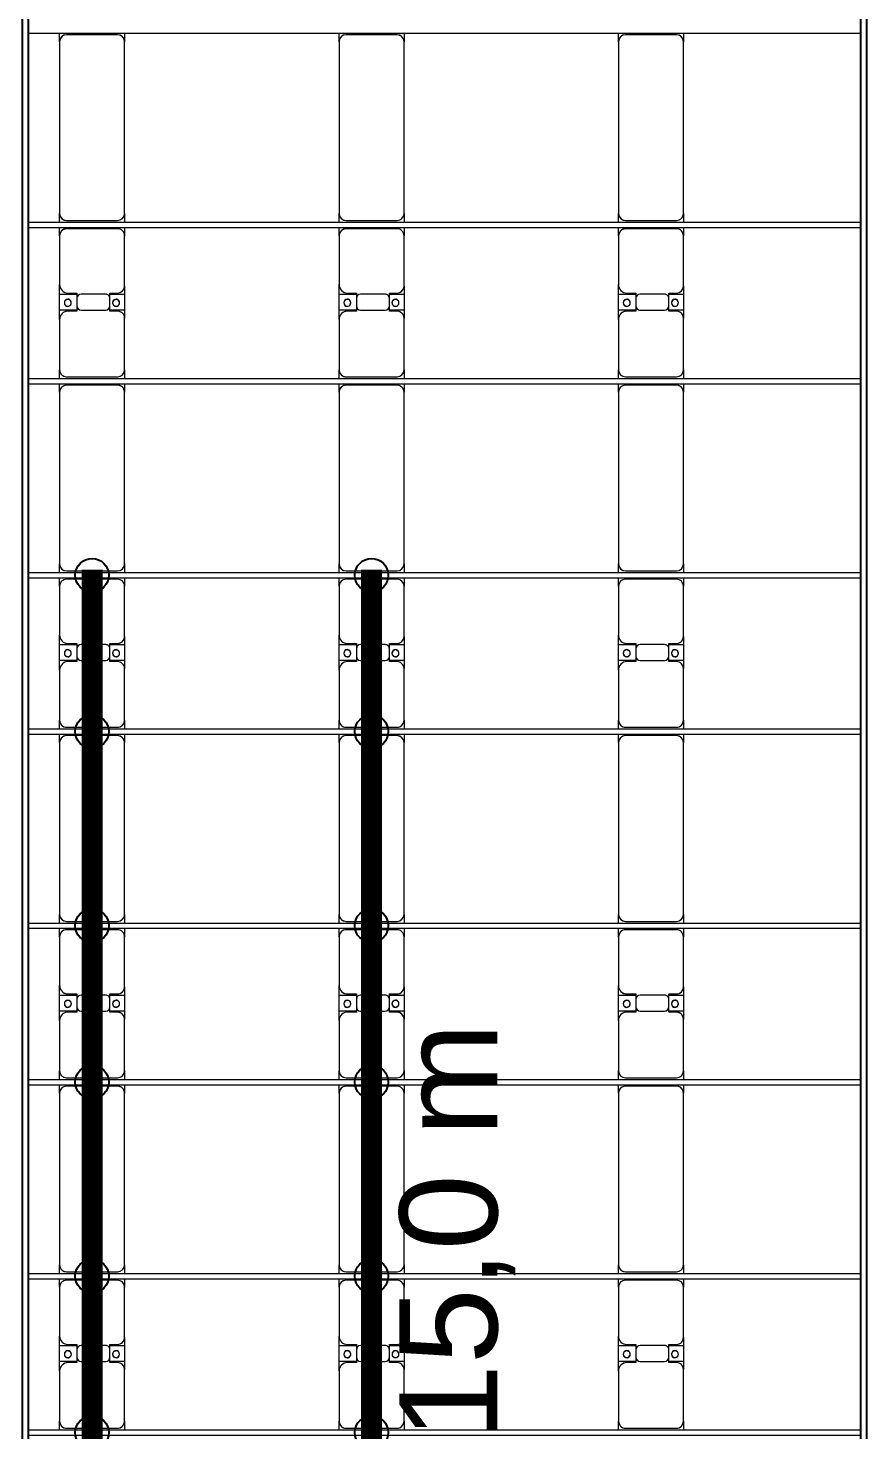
# Model space of a CAD drawing. Header units: millimetres. Extents: x -496478 to -186190, y -204059 to -87354.
# Drawn here: x -483192 to -477231, y -158644 to -148604 of the extents above; entities that cross this region are included whole.
import ezdxf

# ---------------------------------------------------------------- set-up
doc = ezdxf.new("R2010")
doc.units = ezdxf.units.MM
for name, color, linetype, lineweight in [('A-DETL-MBND', 5, 'Continuous', 9), ('A-GENM', 13, 'Continuous', 9), ('S-BEAM', 12, 'Continuous', 9)]:
    doc.layers.add(name, color=color, linetype=linetype, lineweight=lineweight)
doc.layers.add('GC-GHI CHU', color=2, linetype='Continuous')
doc.layers.add('GC-HOP 40x60 GIA CUONG', color=1, linetype='Continuous')
doc.styles.add('GC_VN', font='arial.ttf')

# ---------------------------------------------------------------- blocks, each defined once
blk = doc.blocks.new('Dầm C52 - Dầm C52-24978-BỐ TRÍ KHUNG KẾT CẤU BÈ PIN 01')
at = {"layer": 'S-BEAM', "color": 1}
blk.add_line((87389, 20), (93349, 20), dxfattribs=at)
blk = doc.blocks.new('Dầm C52 - Dầm C52-V85-BỐ TRÍ KHUNG KẾT CẤU BÈ PIN 01')
at = {"layer": 'S-BEAM', "color": 1}
for p, q in [((87389, 20), (93349, 20)), ((93349, -20), (87389, -20))]:
    blk.add_line(p, q, dxfattribs=at)
blk = doc.blocks.new('Dai phao do pin - DẢI PHAO ĐỠ PIN-V114-BỐ TRÍ KHUNG KẾT CẤU BÈ PIN 01')
at = {"layer": 'A-DETL-MBND', "color": 8}
for p, q in [((38358, 242), (38420, 242)), ((38780, 242), (38420, 242)), ((38780, 242), (38962, 242)), ((38848, 242), (39030, 242)), ((38848, 118), (38848, 242)), ((38962, 242), (38962, 118)), ((39380, 242), (39030, 242)), ((39380, 242), (39438, 242)), ((39478, 242), (39540, 242)), ((40770, 242), (39540, 242)), ((40770, 242), (40828, 242)), ((40868, 242), (40930, 242)), ((41290, 242), (40930, 242)), ((41290, 242), (41472, 242)), ((41358, 242), (41540, 242)), ((41358, 118), (41358, 242)), ((41472, 242), (41472, 118)), ((41890, 242), (41540, 242)), ((41890, 242), (41948, 242)), ((41988, 242), (42050, 242)), ((43280, 242), (42050, 242)), ((43280, 242), (43338, 242)), ((43378, 242), (43440, 242)), ((43800, 242), (43440, 242)), ((43800, 242), (43982, 242)), ((43868, 242), (44050, 242)), ((43868, 118), (43868, 242)), ((43982, 242), (43982, 118)), ((44400, 242), (44050, 242)), ((44400, 242), (44458, 242)), ((44498, 242), (44560, 242)), ((45790, 242), (44560, 242)), ((45790, 242), (45848, 242)), ((45888, 242), (45950, 242)), ((46310, 242), (45950, 242)), ((46310, 242), (46492, 242)), ((46378, 242), (46560, 242)), ((46378, 118), (46378, 242)), ((46492, 242), (46492, 118)), ((46910, 242), (46560, 242)), ((46910, 242), (46968, 242)), ((47008, 242), (47070, 242)), ((48300, 242), (47070, 242)), ((48300, 242), (48358, 242)), ((38370, 192), (38370, -173)), ((38840, 118), (38840, 182)), ((38932, 118), (38840, 118)), ((38970, 118), (38878, 118)), ((38970, 182), (38970, 118)), ((39430, -173), (39430, 192)), ((39490, 192), (39490, -173)), ((40820, -173), (40820, 192)), ((40880, 192), (40880, -173)), ((41350, 118), (41350, 182)), ((41442, 118), (41350, 118)), ((41480, 118), (41388, 118)), ((41480, 182), (41480, 118)), ((41940, -173), (41940, 192)), ((42000, 192), (42000, -173)), ((43330, -173), (43330, 192)), ((43390, 192), (43390, -173)), ((43860, 118), (43860, 182)), ((43952, 118), (43860, 118)), ((43990, 118), (43898, 118)), ((43990, 182), (43990, 118)), ((44450, -173), (44450, 192)), ((44510, 192), (44510, -173)), ((45840, -173), (45840, 192)), ((45900, 192), (45900, -173)), ((46370, 118), (46370, 182)), ((46462, 118), (46370, 118)), ((46500, 118), (46408, 118)), ((46500, 182), (46500, 118)), ((46960, -173), (46960, 192)), ((47020, 192), (47020, -173)), ((48350, -173), (48350, 192)), ((38848, 88), (38848, -88)), ((38962, -88), (38962, 88)), ((41358, 88), (41358, -88)), ((41472, -88), (41472, 88)), ((43868, 88), (43868, -88)), ((43982, -88), (43982, 88)), ((46378, 88), (46378, -88)), ((46492, -88), (46492, 88)), ((38840, -173), (38840, -118)), ((38840, -118), (38932, -118)), ((38848, -223), (38848, -118)), ((38878, -118), (38970, -118)), ((38962, -118), (38962, -223)), ((38970, -118), (38970, -173)), ((41350, -173), (41350, -118)), ((41350, -118), (41442, -118)), ((41358, -223), (41358, -118)), ((41388, -118), (41480, -118)), ((41472, -118), (41472, -223)), ((41480, -118), (41480, -173)), ((43860, -173), (43860, -118)), ((43860, -118), (43952, -118)), ((43868, -223), (43868, -118)), ((43898, -118), (43990, -118)), ((43982, -118), (43982, -223)), ((43990, -118), (43990, -173)), ((46370, -173), (46370, -118)), ((46370, -118), (46462, -118)), ((46378, -223), (46378, -118)), ((46408, -118), (46500, -118)), ((46492, -118), (46492, -223)), ((46500, -118), (46500, -173)), ((38420, -223), (38358, -223)), ((38420, -223), (38790, -223)), ((38962, -223), (38790, -223)), ((39020, -223), (38848, -223)), ((39020, -223), (39380, -223)), ((39438, -223), (39380, -223)), ((39540, -223), (39478, -223)), ((39540, -223), (40770, -223)), ((40828, -223), (40770, -223)), ((40930, -223), (40868, -223)), ((40930, -223), (41300, -223)), ((41472, -223), (41300, -223)), ((41530, -223), (41358, -223)), ((41530, -223), (41890, -223)), ((41948, -223), (41890, -223)), ((42050, -223), (41988, -223)), ((42050, -223), (43280, -223)), ((43338, -223), (43280, -223)), ((43440, -223), (43378, -223)), ((43440, -223), (43810, -223)), ((43982, -223), (43810, -223)), ((44040, -223), (43868, -223)), ((44040, -223), (44400, -223)), ((44458, -223), (44400, -223)), ((44560, -223), (44498, -223)), ((44560, -223), (45790, -223)), ((45848, -223), (45790, -223)), ((45950, -223), (45888, -223)), ((45950, -223), (46320, -223)), ((46492, -223), (46320, -223)), ((46550, -223), (46378, -223)), ((46550, -223), (46910, -223)), ((46968, -223), (46910, -223)), ((47070, -223), (47008, -223)), ((47070, -223), (48300, -223)), ((48358, -223), (48300, -223))]:
    blk.add_line(p, q, dxfattribs=at)
for centre, radius, start, end in [((38420, 192), 50, 90, 180), ((38420, 192), 50, 135, 180), ((38780, 182), 60, 360, 90), ((38780, 182), 60, 360, 45), ((38899, 183), 25, 0, 180), ((38901, 183), 25, 360, 180), ((39030, 182), 60, 90, 180), ((39030, 182), 60, 135, 180), ((39380, 192), 50, 360, 90), ((39380, 192), 50, 360, 45), ((39540, 192), 50, 90, 180), ((39540, 192), 50, 105, 180), ((40770, 192), 50, 0, 90), ((40770, 192), 50, 15, 90), ((40930, 192), 50, 90, 180), ((40930, 192), 50, 135, 180), ((41290, 182), 60, 0, 90), ((41290, 182), 60, 0, 45), ((41409, 183), 25, 0, 180), ((41411, 183), 25, 0, 180), ((41540, 182), 60, 90, 180), ((41540, 182), 60, 135, 180), ((41890, 192), 50, 360, 90), ((41890, 192), 50, 360, 45), ((42050, 192), 50, 90, 180), ((42050, 192), 50, 105, 180), ((43280, 192), 50, 0, 90), ((43280, 192), 50, 15, 90), ((43440, 192), 50, 90, 180), ((43440, 192), 50, 135, 180), ((43800, 182), 60, 360, 90), ((43800, 182), 60, 360, 45), ((43919, 183), 25, 0, 180), ((43921, 183), 25, 0, 180), ((44050, 182), 60, 90, 180), ((44050, 182), 60, 135, 180), ((44400, 192), 50, 360, 90), ((44400, 192), 50, 360, 45), ((44560, 192), 50, 90, 180), ((44560, 192), 50, 105, 180), ((45790, 192), 50, 0, 90), ((45790, 192), 50, 15, 90), ((45950, 192), 50, 90, 180), ((45950, 192), 50, 135, 180), ((46310, 182), 60, 0, 90), ((46310, 182), 60, 0, 45), ((46429, 183), 25, 0, 180), ((46431, 183), 25, 0, 180), ((46560, 182), 60, 90, 180), ((46560, 182), 60, 135, 180), ((46910, 192), 50, 360, 90), ((46910, 192), 50, 360, 45), ((47070, 192), 50, 90, 180), ((47070, 192), 50, 105, 180), ((48300, 192), 50, 0, 90), ((48300, 192), 50, 15, 90), ((38878, 88), 30, 90, 180), ((38899, 183), 25, 180, 0), ((38901, 183), 25, 180, 360), ((38901, 183), 25, 180, 195), ((38932, 88), 30, 360, 90), ((41388, 88), 30, 90, 180), ((41409, 183), 25, 180, 0), ((41411, 183), 25, 180, 360), ((41411, 183), 25, 180, 195), ((41442, 88), 30, 0, 90), ((43898, 88), 30, 90, 180), ((43919, 183), 25, 180, 0), ((43921, 183), 25, 180, 0), ((43921, 183), 25, 180, 195), ((43952, 88), 30, 360, 90), ((46408, 88), 30, 90, 180), ((46429, 183), 25, 180, 0), ((46431, 183), 25, 180, 0), ((46431, 183), 25, 180, 195), ((46462, 88), 30, 360, 90), ((38878, -88), 30, 180, 270), ((38932, -88), 30, 270, 0), ((41388, -88), 30, 180, 270), ((41442, -88), 30, 270, 0), ((43898, -88), 30, 180, 270), ((43952, -88), 30, 270, 0), ((46408, -88), 30, 180, 270), ((46462, -88), 30, 270, 0), ((38420, -173), 50, 180, 270), ((38420, -173), 50, 180, 225), ((38790, -173), 50, 270, 360), ((38790, -173), 50, 315, 0), ((38899, -162), 25, 360, 180), ((38899, -162), 25, 180, 360), ((38901, -162), 25, 360, 180), ((38901, -162), 25, 120, 180), ((38901, -162), 25, 180, 360), ((38901, -162), 25, 75, 105), ((38899, -162), 25, 75, 90), ((38899, -162), 25, 30, 45), ((38899, -162), 25, 360, 15), ((39020, -173), 50, 180, 270), ((39020, -173), 50, 180, 225), ((39380, -173), 50, 270, 360), ((39380, -173), 50, 315, 360), ((39540, -173), 50, 180, 270), ((39540, -173), 50, 180, 270), ((40770, -173), 50, 270, 0), ((40770, -173), 50, 285, 0), ((40930, -173), 50, 180, 270), ((40930, -173), 50, 180, 225), ((41300, -173), 50, 270, 360), ((41300, -173), 50, 315, 360), ((41409, -162), 25, 0, 180), ((41409, -162), 25, 180, 0), ((41411, -162), 25, 0, 180), ((41411, -162), 25, 120, 180), ((41411, -162), 25, 180, 0), ((41411, -162), 25, 75, 105), ((41409, -162), 25, 75, 90), ((41409, -162), 25, 30, 45), ((41409, -162), 25, 0, 15), ((41530, -173), 50, 180, 270), ((41530, -173), 50, 180, 225), ((41890, -173), 50, 270, 0), ((41890, -173), 50, 315, 0), ((42050, -173), 50, 180, 270), ((42050, -173), 50, 180, 270), ((43280, -173), 50, 270, 360), ((43280, -173), 50, 285, 0), ((43440, -173), 50, 180, 270), ((43440, -173), 50, 180, 225), ((43810, -173), 50, 270, 0), ((43810, -173), 50, 315, 0), ((43919, -162), 25, 0, 180), ((43919, -162), 25, 180, 0), ((43921, -162), 25, 0, 180), ((43921, -162), 25, 120, 180), ((43921, -162), 25, 180, 0), ((43921, -162), 25, 75, 105), ((43919, -162), 25, 75, 90), ((43919, -162), 25, 30, 45), ((43919, -162), 25, 0, 15), ((44040, -173), 50, 180, 270), ((44040, -173), 50, 180, 225), ((44400, -173), 50, 270, 0), ((44400, -173), 50, 315, 360), ((44560, -173), 50, 180, 270), ((44560, -173), 50, 180, 270), ((45790, -173), 50, 270, 0), ((45790, -173), 50, 285, 0), ((45950, -173), 50, 180, 270), ((45950, -173), 50, 180, 225), ((46320, -173), 50, 270, 0), ((46320, -173), 50, 315, 0), ((46429, -162), 25, 0, 180), ((46429, -162), 25, 180, 360), ((46431, -162), 25, 0, 180), ((46431, -162), 25, 120, 180), ((46431, -162), 25, 180, 0), ((46431, -162), 25, 75, 105), ((46429, -162), 25, 75, 90), ((46429, -162), 25, 30, 45), ((46429, -162), 25, 0, 15), ((46550, -173), 50, 180, 270), ((46550, -173), 50, 180, 225), ((46910, -173), 50, 270, 0), ((46910, -173), 50, 315, 0), ((47070, -173), 50, 180, 270), ((47070, -173), 50, 180, 270), ((48300, -173), 50, 270, 360), ((48300, -173), 50, 285, 360)]:
    blk.add_arc(centre, radius, start, end, dxfattribs=at)
blk = doc.blocks.new('Dai phao do pin - DẢI PHAO ĐỠ PIN-V115-BỐ TRÍ KHUNG KẾT CẤU BÈ PIN 01')
at = {"layer": 'A-DETL-MBND', "color": 8}
for p, q in [((38358, 242), (38420, 242)), ((38780, 242), (38420, 242)), ((38780, 242), (38962, 242)), ((38848, 242), (39030, 242)), ((38848, 118), (38848, 242)), ((38962, 242), (38962, 118)), ((39380, 242), (39030, 242)), ((39380, 242), (39438, 242)), ((39478, 242), (39540, 242)), ((40770, 242), (39540, 242)), ((40770, 242), (40828, 242)), ((40868, 242), (40930, 242)), ((41290, 242), (40930, 242)), ((41290, 242), (41472, 242)), ((41358, 242), (41540, 242)), ((41358, 118), (41358, 242)), ((41472, 242), (41472, 118)), ((41890, 242), (41540, 242)), ((41890, 242), (41948, 242)), ((41988, 242), (42050, 242)), ((43280, 242), (42050, 242)), ((43280, 242), (43338, 242)), ((43378, 242), (43440, 242)), ((43800, 242), (43440, 242)), ((43800, 242), (43982, 242)), ((43868, 242), (44050, 242)), ((43868, 118), (43868, 242)), ((43982, 242), (43982, 118)), ((44400, 242), (44050, 242)), ((44400, 242), (44458, 242)), ((44498, 242), (44560, 242)), ((45790, 242), (44560, 242)), ((45790, 242), (45848, 242)), ((45888, 242), (45950, 242)), ((46310, 242), (45950, 242)), ((46310, 242), (46492, 242)), ((46378, 242), (46560, 242)), ((46378, 118), (46378, 242)), ((46492, 242), (46492, 118)), ((46910, 242), (46560, 242)), ((46910, 242), (46968, 242)), ((47008, 242), (47070, 242)), ((48300, 242), (47070, 242)), ((48300, 242), (48358, 242)), ((38370, 192), (38370, -173)), ((38840, 118), (38840, 182)), ((38932, 118), (38840, 118)), ((38970, 118), (38878, 118)), ((38970, 182), (38970, 118)), ((39430, -173), (39430, 192)), ((39490, 192), (39490, -173)), ((40820, -173), (40820, 192)), ((40880, 192), (40880, -173)), ((41350, 118), (41350, 182)), ((41442, 118), (41350, 118)), ((41480, 118), (41388, 118)), ((41480, 182), (41480, 118)), ((41940, -173), (41940, 192)), ((42000, 192), (42000, -173)), ((43330, -173), (43330, 192)), ((43390, 192), (43390, -173)), ((43860, 118), (43860, 182)), ((43952, 118), (43860, 118)), ((43990, 118), (43898, 118)), ((43990, 182), (43990, 118)), ((44450, -173), (44450, 192)), ((44510, 192), (44510, -173)), ((45840, -173), (45840, 192)), ((45900, 192), (45900, -173)), ((46370, 118), (46370, 182)), ((46462, 118), (46370, 118)), ((46500, 118), (46408, 118)), ((46500, 182), (46500, 118)), ((46960, -173), (46960, 192)), ((47020, 192), (47020, -173)), ((48350, -173), (48350, 192)), ((38848, 88), (38848, -88)), ((38962, -88), (38962, 88)), ((41358, 88), (41358, -88)), ((41472, -88), (41472, 88)), ((43868, 88), (43868, -88)), ((43982, -88), (43982, 88)), ((46378, 88), (46378, -88)), ((46492, -88), (46492, 88)), ((38840, -173), (38840, -118)), ((38840, -118), (38932, -118)), ((38848, -223), (38848, -118)), ((38878, -118), (38970, -118)), ((38962, -118), (38962, -223)), ((38970, -118), (38970, -173)), ((41350, -173), (41350, -118)), ((41350, -118), (41442, -118)), ((41358, -223), (41358, -118)), ((41388, -118), (41480, -118)), ((41472, -118), (41472, -223)), ((41480, -118), (41480, -173)), ((43860, -173), (43860, -118)), ((43860, -118), (43952, -118)), ((43868, -223), (43868, -118)), ((43898, -118), (43990, -118)), ((43982, -118), (43982, -223)), ((43990, -118), (43990, -173)), ((46370, -173), (46370, -118)), ((46370, -118), (46462, -118)), ((46378, -223), (46378, -118)), ((46408, -118), (46500, -118)), ((46492, -118), (46492, -223)), ((46500, -118), (46500, -173)), ((38420, -223), (38358, -223)), ((38420, -223), (38790, -223)), ((38962, -223), (38790, -223)), ((39020, -223), (38848, -223)), ((39020, -223), (39380, -223)), ((39438, -223), (39380, -223)), ((39540, -223), (39478, -223)), ((39540, -223), (40770, -223)), ((40828, -223), (40770, -223)), ((40930, -223), (40868, -223)), ((40930, -223), (41300, -223)), ((41472, -223), (41300, -223)), ((41530, -223), (41358, -223)), ((41530, -223), (41890, -223)), ((41948, -223), (41890, -223)), ((42050, -223), (41988, -223)), ((42050, -223), (43280, -223)), ((43338, -223), (43280, -223)), ((43440, -223), (43378, -223)), ((43440, -223), (43810, -223)), ((43982, -223), (43810, -223)), ((44040, -223), (43868, -223)), ((44040, -223), (44400, -223)), ((44458, -223), (44400, -223)), ((44560, -223), (44498, -223)), ((44560, -223), (45790, -223)), ((45848, -223), (45790, -223)), ((45950, -223), (45888, -223)), ((45950, -223), (46320, -223)), ((46492, -223), (46320, -223)), ((46550, -223), (46378, -223)), ((46550, -223), (46910, -223)), ((46968, -223), (46910, -223)), ((47070, -223), (47008, -223)), ((47070, -223), (48300, -223)), ((48358, -223), (48300, -223))]:
    blk.add_line(p, q, dxfattribs=at)
for centre, radius, start, end in [((38420, 192), 50, 90, 180), ((38420, 192), 50, 135, 180), ((38780, 182), 60, 360, 90), ((38780, 182), 60, 360, 45), ((38899, 183), 25, 0, 180), ((38901, 183), 25, 360, 180), ((39030, 182), 60, 90, 180), ((39030, 182), 60, 135, 180), ((39380, 192), 50, 360, 90), ((39380, 192), 50, 360, 41.3633), ((39540, 192), 50, 90, 180), ((39540, 192), 50, 105, 180), ((40770, 192), 50, 0, 90), ((40770, 192), 50, 15, 90), ((40930, 192), 50, 90, 180), ((40930, 192), 50, 135, 180), ((41290, 182), 60, 0, 90), ((41290, 182), 60, 0, 45), ((41409, 183), 25, 0, 180), ((41411, 183), 25, 0, 180), ((41540, 182), 60, 90, 180), ((41540, 182), 60, 135, 180), ((41890, 192), 50, 360, 90), ((41890, 192), 50, 360, 41.3152), ((42050, 192), 50, 90, 180), ((42050, 192), 50, 105, 180), ((43280, 192), 50, 0, 90), ((43280, 192), 50, 15, 90), ((43440, 192), 50, 90, 180), ((43440, 192), 50, 135, 180), ((43800, 182), 60, 360, 90), ((43800, 182), 60, 360, 45), ((43919, 183), 25, 0, 180), ((43921, 183), 25, 0, 180), ((44050, 182), 60, 90, 180), ((44050, 182), 60, 135, 180), ((44400, 192), 50, 360, 90), ((44400, 192), 50, 360, 41.267), ((44560, 192), 50, 90, 180), ((44560, 192), 50, 105, 180), ((45790, 192), 50, 0, 90), ((45790, 192), 50, 45, 90), ((45790, 192), 50, 15, 41.2404), ((45950, 192), 50, 90, 180), ((45950, 192), 50, 138.7612, 180), ((46310, 182), 60, 0, 90), ((46310, 182), 60, 0, 45), ((46429, 183), 25, 0, 180), ((46431, 183), 25, 0, 180), ((46560, 182), 60, 90, 180), ((46560, 182), 60, 135, 180), ((46910, 192), 50, 360, 90), ((46910, 192), 50, 360, 41.2189), ((47070, 192), 50, 90, 180), ((47070, 192), 50, 105, 180), ((48300, 192), 50, 0, 90), ((48300, 192), 50, 45, 90), ((48300, 192), 50, 15, 41.1922), ((38878, 88), 30, 90, 180), ((38899, 183), 25, 180, 0), ((38901, 183), 25, 180, 360), ((38901, 183), 25, 180, 195), ((38932, 88), 30, 360, 90), ((41388, 88), 30, 90, 180), ((41409, 183), 25, 180, 0), ((41411, 183), 25, 180, 360), ((41411, 183), 25, 180, 195), ((41442, 88), 30, 0, 90), ((43898, 88), 30, 90, 180), ((43919, 183), 25, 180, 0), ((43921, 183), 25, 180, 0), ((43921, 183), 25, 180, 195), ((43952, 88), 30, 360, 90), ((46408, 88), 30, 90, 180), ((46429, 183), 25, 180, 0), ((46431, 183), 25, 180, 0), ((46431, 183), 25, 180, 195), ((46462, 88), 30, 360, 90), ((38878, -88), 30, 180, 270), ((38932, -88), 30, 270, 0), ((41388, -88), 30, 180, 270), ((41442, -88), 30, 270, 0), ((43898, -88), 30, 180, 270), ((43952, -88), 30, 270, 0), ((46408, -88), 30, 180, 270), ((46462, -88), 30, 270, 0), ((38420, -173), 50, 180, 270), ((38420, -173), 50, 180, 225), ((38790, -173), 50, 270, 360), ((38790, -173), 50, 315, 0), ((38899, -162), 25, 360, 180), ((38899, -162), 25, 180, 360), ((38901, -162), 25, 360, 180), ((38901, -162), 25, 120, 180), ((38901, -162), 25, 180, 360), ((38901, -162), 25, 75, 105), ((38899, -162), 25, 75, 90), ((38899, -162), 25, 30, 45), ((38899, -162), 25, 360, 15), ((39020, -173), 50, 180, 270), ((39020, -173), 50, 180, 225), ((39380, -173), 50, 270, 360), ((39380, -173), 50, 315, 360), ((39540, -173), 50, 180, 270), ((39540, -173), 50, 180, 270), ((40770, -173), 50, 270, 0), ((40770, -173), 50, 285, 0), ((40930, -173), 50, 180, 270), ((40930, -173), 50, 180, 225), ((41300, -173), 50, 270, 360), ((41300, -173), 50, 315, 360), ((41409, -162), 25, 0, 180), ((41409, -162), 25, 180, 0), ((41411, -162), 25, 0, 180), ((41411, -162), 25, 120, 180), ((41411, -162), 25, 180, 0), ((41411, -162), 25, 75, 105), ((41409, -162), 25, 75, 90), ((41409, -162), 25, 30, 45), ((41409, -162), 25, 0, 15), ((41530, -173), 50, 180, 270), ((41530, -173), 50, 180, 225), ((41890, -173), 50, 270, 0), ((41890, -173), 50, 315, 0), ((42050, -173), 50, 180, 270), ((42050, -173), 50, 180, 270), ((43280, -173), 50, 270, 360), ((43280, -173), 50, 285, 0), ((43440, -173), 50, 180, 270), ((43440, -173), 50, 180, 225), ((43810, -173), 50, 270, 0), ((43810, -173), 50, 315, 0), ((43919, -162), 25, 0, 180), ((43919, -162), 25, 180, 0), ((43921, -162), 25, 0, 180), ((43921, -162), 25, 120, 180), ((43921, -162), 25, 180, 0), ((43921, -162), 25, 75, 105), ((43919, -162), 25, 75, 90), ((43919, -162), 25, 30, 45), ((43919, -162), 25, 0, 15), ((44040, -173), 50, 180, 270), ((44040, -173), 50, 180, 225), ((44400, -173), 50, 270, 0), ((44400, -173), 50, 315, 360), ((44560, -173), 50, 180, 270), ((44560, -173), 50, 180, 270), ((45790, -173), 50, 270, 0), ((45790, -173), 50, 285, 0), ((45950, -173), 50, 180, 270), ((45950, -173), 50, 180, 225), ((46320, -173), 50, 270, 0), ((46320, -173), 50, 315, 0), ((46429, -162), 25, 0, 180), ((46429, -162), 25, 180, 360), ((46431, -162), 25, 0, 180), ((46431, -162), 25, 120, 180), ((46431, -162), 25, 180, 0), ((46431, -162), 25, 75, 105), ((46429, -162), 25, 75, 90), ((46429, -162), 25, 30, 45), ((46429, -162), 25, 0, 15), ((46550, -173), 50, 180, 270), ((46550, -173), 50, 180, 225), ((46910, -173), 50, 270, 0), ((46910, -173), 50, 315, 0), ((47070, -173), 50, 180, 270), ((47070, -173), 50, 180, 270), ((48300, -173), 50, 270, 360), ((48300, -173), 50, 285, 360)]:
    blk.add_arc(centre, radius, start, end, dxfattribs=at)
blk = doc.blocks.new('Dai phao do pin - DẢI PHAO ĐỠ PIN-V116-BỐ TRÍ KHUNG KẾT CẤU BÈ PIN 01')
at = {"layer": 'A-DETL-MBND', "color": 8}
for p, q in [((38358, 242), (38420, 242)), ((38780, 242), (38420, 242)), ((38780, 242), (38962, 242)), ((38848, 242), (39030, 242)), ((38848, 118), (38848, 242)), ((38962, 242), (38962, 118)), ((39380, 242), (39030, 242)), ((39380, 242), (39438, 242)), ((39478, 242), (39540, 242)), ((40770, 242), (39540, 242)), ((40770, 242), (40828, 242)), ((40868, 242), (40930, 242)), ((41290, 242), (40930, 242)), ((41290, 242), (41472, 242)), ((41358, 242), (41540, 242)), ((41358, 118), (41358, 242)), ((41472, 242), (41472, 118)), ((41890, 242), (41540, 242)), ((41890, 242), (41948, 242)), ((41988, 242), (42050, 242)), ((43280, 242), (42050, 242)), ((43280, 242), (43338, 242)), ((43378, 242), (43440, 242)), ((43800, 242), (43440, 242)), ((43800, 242), (43982, 242)), ((43868, 242), (44050, 242)), ((43868, 118), (43868, 242)), ((43982, 242), (43982, 118)), ((44400, 242), (44050, 242)), ((44400, 242), (44458, 242)), ((44498, 242), (44560, 242)), ((45790, 242), (44560, 242)), ((45790, 242), (45848, 242)), ((45888, 242), (45950, 242)), ((46310, 242), (45950, 242)), ((46310, 242), (46492, 242)), ((46378, 242), (46560, 242)), ((46378, 118), (46378, 242)), ((46492, 242), (46492, 118)), ((46910, 242), (46560, 242)), ((46910, 242), (46968, 242)), ((47008, 242), (47070, 242)), ((48300, 242), (47070, 242)), ((48300, 242), (48358, 242)), ((38370, 192), (38370, -173)), ((38840, 118), (38840, 182)), ((38932, 118), (38840, 118)), ((38970, 118), (38878, 118)), ((38970, 182), (38970, 118)), ((39430, -173), (39430, 192)), ((39490, 192), (39490, -173)), ((40820, -173), (40820, 192)), ((40880, 192), (40880, -173)), ((41350, 118), (41350, 182)), ((41442, 118), (41350, 118)), ((41480, 118), (41388, 118)), ((41480, 182), (41480, 118)), ((41940, -173), (41940, 192)), ((42000, 192), (42000, -173)), ((43330, -173), (43330, 192)), ((43390, 192), (43390, -173)), ((43860, 118), (43860, 182)), ((43952, 118), (43860, 118)), ((43990, 118), (43898, 118)), ((43990, 182), (43990, 118)), ((44450, -173), (44450, 192)), ((44510, 192), (44510, -173)), ((45840, -173), (45840, 192)), ((45900, 192), (45900, -173)), ((46370, 118), (46370, 182)), ((46462, 118), (46370, 118)), ((46500, 118), (46408, 118)), ((46500, 182), (46500, 118)), ((46960, -173), (46960, 192)), ((47020, 192), (47020, -173)), ((48350, -173), (48350, 192)), ((38848, 88), (38848, -88)), ((38962, -88), (38962, 88)), ((41358, 88), (41358, -88)), ((41472, -88), (41472, 88)), ((43868, 88), (43868, -88)), ((43982, -88), (43982, 88)), ((46378, 88), (46378, -88)), ((46492, -88), (46492, 88)), ((38840, -173), (38840, -118)), ((38840, -118), (38932, -118)), ((38848, -223), (38848, -118)), ((38878, -118), (38970, -118)), ((38962, -118), (38962, -223)), ((38970, -118), (38970, -173)), ((41350, -173), (41350, -118)), ((41350, -118), (41442, -118)), ((41358, -223), (41358, -118)), ((41388, -118), (41480, -118)), ((41472, -118), (41472, -223)), ((41480, -118), (41480, -173)), ((43860, -173), (43860, -118)), ((43860, -118), (43952, -118)), ((43868, -223), (43868, -118)), ((43898, -118), (43990, -118)), ((43982, -118), (43982, -223)), ((43990, -118), (43990, -173)), ((46370, -173), (46370, -118)), ((46370, -118), (46462, -118)), ((46378, -223), (46378, -118)), ((46408, -118), (46500, -118)), ((46492, -118), (46492, -223)), ((46500, -118), (46500, -173)), ((38420, -223), (38358, -223)), ((38420, -223), (38790, -223)), ((38962, -223), (38790, -223)), ((39020, -223), (38848, -223)), ((39020, -223), (39380, -223)), ((39438, -223), (39380, -223)), ((39540, -223), (39478, -223)), ((39540, -223), (40770, -223)), ((40828, -223), (40770, -223)), ((40930, -223), (40868, -223)), ((40930, -223), (41300, -223)), ((41472, -223), (41300, -223)), ((41530, -223), (41358, -223)), ((41530, -223), (41890, -223)), ((41948, -223), (41890, -223)), ((42050, -223), (41988, -223)), ((42050, -223), (43280, -223)), ((43338, -223), (43280, -223)), ((43440, -223), (43378, -223)), ((43440, -223), (43810, -223)), ((43982, -223), (43810, -223)), ((44040, -223), (43868, -223)), ((44040, -223), (44400, -223)), ((44458, -223), (44400, -223)), ((44560, -223), (44498, -223)), ((44560, -223), (45790, -223)), ((45848, -223), (45790, -223)), ((45950, -223), (45888, -223)), ((45950, -223), (46320, -223)), ((46492, -223), (46320, -223)), ((46550, -223), (46378, -223)), ((46550, -223), (46910, -223)), ((46968, -223), (46910, -223)), ((47070, -223), (47008, -223)), ((47070, -223), (48300, -223)), ((48358, -223), (48300, -223))]:
    blk.add_line(p, q, dxfattribs=at)
for centre, radius, start, end in [((38420, 192), 50, 90, 180), ((38420, 192), 50, 135, 180), ((38780, 182), 60, 360, 90), ((38780, 182), 60, 360, 45), ((38899, 183), 25, 0, 180), ((38901, 183), 25, 360, 180), ((39030, 182), 60, 90, 180), ((39030, 182), 60, 135, 180), ((39380, 192), 50, 360, 90), ((39380, 192), 50, 360, 45), ((39540, 192), 50, 90, 180), ((39540, 192), 50, 105, 180), ((40770, 192), 50, 0, 90), ((40770, 192), 50, 15, 90), ((40930, 192), 50, 90, 180), ((40930, 192), 50, 135, 180), ((41290, 182), 60, 0, 90), ((41290, 182), 60, 0, 45), ((41409, 183), 25, 0, 180), ((41411, 183), 25, 0, 180), ((41540, 182), 60, 90, 180), ((41540, 182), 60, 135, 180), ((41890, 192), 50, 360, 90), ((41890, 192), 50, 360, 45), ((42050, 192), 50, 90, 180), ((42050, 192), 50, 105, 180), ((43280, 192), 50, 0, 90), ((43280, 192), 50, 15, 90), ((43440, 192), 50, 90, 180), ((43440, 192), 50, 135, 180), ((43800, 182), 60, 360, 90), ((43800, 182), 60, 360, 45), ((43919, 183), 25, 0, 180), ((43921, 183), 25, 0, 180), ((44050, 182), 60, 90, 180), ((44050, 182), 60, 135, 180), ((44400, 192), 50, 360, 90), ((44400, 192), 50, 360, 45), ((44560, 192), 50, 90, 180), ((44560, 192), 50, 105, 180), ((45790, 192), 50, 0, 90), ((45790, 192), 50, 15, 90), ((45950, 192), 50, 90, 180), ((45950, 192), 50, 135, 180), ((46310, 182), 60, 0, 90), ((46310, 182), 60, 0, 45), ((46429, 183), 25, 0, 180), ((46431, 183), 25, 0, 180), ((46560, 182), 60, 90, 180), ((46560, 182), 60, 135, 180), ((46910, 192), 50, 360, 90), ((46910, 192), 50, 360, 45), ((47070, 192), 50, 90, 180), ((47070, 192), 50, 105, 180), ((48300, 192), 50, 0, 90), ((48300, 192), 50, 15, 90), ((38878, 88), 30, 90, 180), ((38899, 183), 25, 180, 0), ((38901, 183), 25, 180, 360), ((38901, 183), 25, 180, 195), ((38932, 88), 30, 360, 90), ((41388, 88), 30, 90, 180), ((41409, 183), 25, 180, 0), ((41411, 183), 25, 180, 360), ((41411, 183), 25, 180, 195), ((41442, 88), 30, 0, 90), ((43898, 88), 30, 90, 180), ((43919, 183), 25, 180, 0), ((43921, 183), 25, 180, 0), ((43921, 183), 25, 180, 195), ((43952, 88), 30, 360, 90), ((46408, 88), 30, 90, 180), ((46429, 183), 25, 180, 0), ((46431, 183), 25, 180, 0), ((46431, 183), 25, 180, 195), ((46462, 88), 30, 360, 90), ((38878, -88), 30, 180, 270), ((38932, -88), 30, 270, 0), ((41388, -88), 30, 180, 270), ((41442, -88), 30, 270, 0), ((43898, -88), 30, 180, 270), ((43952, -88), 30, 270, 0), ((46408, -88), 30, 180, 270), ((46462, -88), 30, 270, 0), ((38420, -173), 50, 180, 270), ((38420, -173), 50, 180, 225), ((38790, -173), 50, 270, 360), ((38790, -173), 50, 315, 0), ((38899, -162), 25, 360, 180), ((38899, -162), 25, 180, 360), ((38901, -162), 25, 360, 180), ((38901, -162), 25, 120, 180), ((38901, -162), 25, 180, 360), ((38901, -162), 25, 75, 105), ((38899, -162), 25, 75, 90), ((38899, -162), 25, 30, 45), ((38899, -162), 25, 360, 15), ((39020, -173), 50, 180, 270), ((39020, -173), 50, 180, 225), ((39380, -173), 50, 270, 360), ((39380, -173), 50, 315, 360), ((39540, -173), 50, 180, 270), ((39540, -173), 50, 180, 270), ((40770, -173), 50, 270, 0), ((40770, -173), 50, 285, 0), ((40930, -173), 50, 180, 270), ((40930, -173), 50, 180, 225), ((41300, -173), 50, 270, 360), ((41300, -173), 50, 315, 360), ((41409, -162), 25, 0, 180), ((41409, -162), 25, 180, 0), ((41411, -162), 25, 0, 180), ((41411, -162), 25, 120, 180), ((41411, -162), 25, 180, 0), ((41411, -162), 25, 75, 105), ((41409, -162), 25, 75, 90), ((41409, -162), 25, 30, 45), ((41409, -162), 25, 0, 15), ((41530, -173), 50, 180, 270), ((41530, -173), 50, 180, 225), ((41890, -173), 50, 270, 0), ((41890, -173), 50, 315, 0), ((42050, -173), 50, 180, 270), ((42050, -173), 50, 180, 270), ((43280, -173), 50, 270, 360), ((43280, -173), 50, 285, 0), ((43440, -173), 50, 180, 270), ((43440, -173), 50, 180, 225), ((43810, -173), 50, 270, 0), ((43810, -173), 50, 315, 0), ((43919, -162), 25, 0, 180), ((43919, -162), 25, 180, 0), ((43921, -162), 25, 0, 180), ((43921, -162), 25, 120, 180), ((43921, -162), 25, 180, 0), ((43921, -162), 25, 75, 105), ((43919, -162), 25, 75, 90), ((43919, -162), 25, 30, 45), ((43919, -162), 25, 0, 15), ((44040, -173), 50, 180, 270), ((44040, -173), 50, 180, 225), ((44400, -173), 50, 270, 0), ((44400, -173), 50, 315, 360), ((44560, -173), 50, 180, 270), ((44560, -173), 50, 180, 270), ((45790, -173), 50, 270, 0), ((45790, -173), 50, 285, 0), ((45950, -173), 50, 180, 270), ((45950, -173), 50, 180, 225), ((46320, -173), 50, 270, 0), ((46320, -173), 50, 315, 0), ((46429, -162), 25, 0, 180), ((46429, -162), 25, 180, 360), ((46431, -162), 25, 0, 180), ((46431, -162), 25, 120, 180), ((46431, -162), 25, 180, 0), ((46431, -162), 25, 75, 105), ((46429, -162), 25, 75, 90), ((46429, -162), 25, 30, 45), ((46429, -162), 25, 0, 15), ((46550, -173), 50, 180, 270), ((46550, -173), 50, 180, 225), ((46910, -173), 50, 270, 0), ((46910, -173), 50, 315, 0), ((47070, -173), 50, 180, 270), ((47070, -173), 50, 180, 270), ((48300, -173), 50, 270, 360), ((48300, -173), 50, 285, 360)]:
    blk.add_arc(centre, radius, start, end, dxfattribs=at)
blk = doc.blocks.new('Dầm C52 - Hộp 40x60-25870-BỐ TRÍ KHUNG KẾT CẤU BÈ PIN 01')
at = {"layer": 'S-BEAM', "color": 3, "lineweight": 25}
for p, q in [((-37172, 20), (37172, 20)), ((37172, -20), (-37172, -20))]:
    blk.add_line(p, q, dxfattribs=at)
blk = doc.blocks.new('HOBANMONG_BEPIN 1_rvt-1-BỐ TRÍ KHUNG KẾT CẤU BÈ PIN 01')
at = {"layer": 'A-GENM', "lineweight": 9, "rotation": 90.00075860989342}
for name, p in [('Dai phao do pin - DẢI PHAO ĐỠ PIN-V116-BỐ TRÍ KHUNG KẾT CẤU BÈ PIN 01', (-482724, -197002)), ('Dai phao do pin - DẢI PHAO ĐỠ PIN-V115-BỐ TRÍ KHUNG KẾT CẤU BÈ PIN 01', (-480724, -197002)), ('Dai phao do pin - DẢI PHAO ĐỠ PIN-V114-BỐ TRÍ KHUNG KẾT CẤU BÈ PIN 01', (-478724, -197002))]:
    blk.add_blockref(name, p, dxfattribs=at)
at = {"layer": 'S-BEAM', "lineweight": 9}
for name, p, rotation in [('Dầm C52 - Hộp 40x60-25870-BỐ TRÍ KHUNG KẾT CẤU BÈ PIN 01', (-483212, -162580), 90.00075860989166), ('Dầm C52 - Hộp 40x60-25870-BỐ TRÍ KHUNG KẾT CẤU BÈ PIN 01', (-477212, -162580), 90.00075860989166), ('Dầm C52 - Dầm C52-24978-BỐ TRÍ KHUNG KẾT CẤU BÈ PIN 01', (-389843, -148623), 180.0007586094741), ('Dầm C52 - Dầm C52-V85-BỐ TRÍ KHUNG KẾT CẤU BÈ PIN 01', (-389843, -150013), 180.0007586094741), ('Dầm C52 - Dầm C52-V85-BỐ TRÍ KHUNG KẾT CẤU BÈ PIN 01', (-389843, -151133), 180.0007586094741), ('Dầm C52 - Dầm C52-V85-BỐ TRÍ KHUNG KẾT CẤU BÈ PIN 01', (-389843, -152523), 180.0007586094741), ('Dầm C52 - Dầm C52-V85-BỐ TRÍ KHUNG KẾT CẤU BÈ PIN 01', (-389843, -153643), 180.0007586094741), ('Dầm C52 - Dầm C52-V85-BỐ TRÍ KHUNG KẾT CẤU BÈ PIN 01', (-389843, -155033), 180.0007586094741), ('Dầm C52 - Dầm C52-V85-BỐ TRÍ KHUNG KẾT CẤU BÈ PIN 01', (-389843, -156153), 180.0007586094741), ('Dầm C52 - Dầm C52-V85-BỐ TRÍ KHUNG KẾT CẤU BÈ PIN 01', (-389843, -157543), 180.0007586094741), ('Dầm C52 - Dầm C52-V85-BỐ TRÍ KHUNG KẾT CẤU BÈ PIN 01', (-389843, -158663), 180.0007586094741)]:
    blk.add_blockref(name, p, dxfattribs=dict(at, rotation=rotation))

msp = doc.modelspace()

# ---------------------------------------------------------------- linework, layer by layer
at = {"layer": 'GC-HOP 40x60 GIA CUONG', "const_width": 150}
for points in [[(-482734, -167484), (-482734, -152484)], [(-480734, -167484), (-480734, -152484)]]:
    msp.add_lwpolyline(points, dxfattribs=at)
at = {"layer": 'GC-HOP 40x60 GIA CUONG'}
for centre in [(-482734, -152523), (-480734, -152523), (-482734, -153643), (-480734, -153643), (-482734, -155033), (-480734, -155033), (-482734, -156153), (-480734, -156153), (-482734, -157543), (-480734, -157543), (-482734, -158663), (-480734, -158663)]:
    msp.add_circle(centre, 120, dxfattribs=at)

# ---------------------------------------------------------------- block references
at = {"lineweight": 5}
msp.add_blockref('HOBANMONG_BEPIN 1_rvt-1-BỐ TRÍ KHUNG KẾT CẤU BÈ PIN 01', (0, 0), dxfattribs=at)

# ---------------------------------------------------------------- texts
at = {"layer": 'GC-GHI CHU', "style": 'GC_VN'}
msp.add_text('B1-07: 4×15,0 m', height=700, rotation=90, dxfattribs=at).set_placement((-479834, -162984))

doc.saveas('drawing.dxf')
